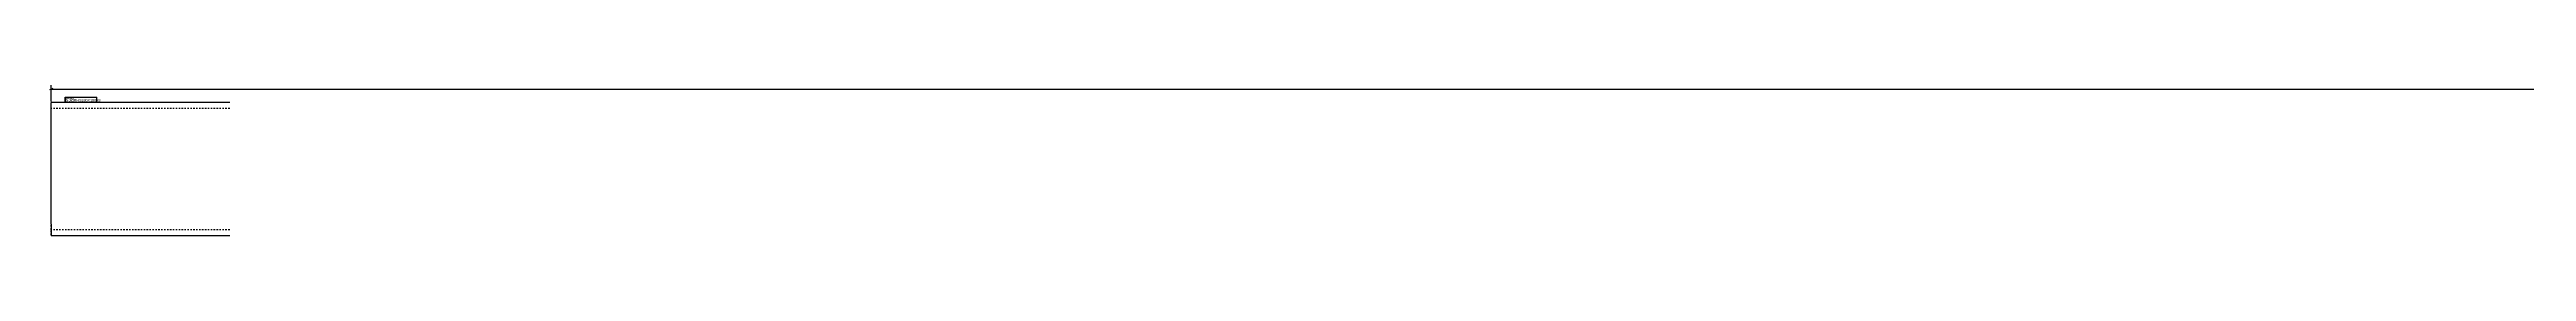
# Model space of a CAD drawing. Header units: millimetres. Extents: x 4 to 6668, y 3 to 257.
# Drawn here: x 4 to 3336, y 49 to 253 of the extents above; entities that cross this region are included whole.
import ezdxf

# ---------------------------------------------------------------- set-up
doc = ezdxf.new("R2010")
doc.units = ezdxf.units.MM
doc.linetypes.add('DXK_LINE_DOT2', pattern=[3.9198, 1.9599, -1.9599])
for name, color, linetype in [('MÅLSÆTNING', 7, 'Continuous'), ('STÅL', 7, 'Continuous'), ('TEKST', 7, 'Continuous')]:
    doc.layers.add(name, color=color, linetype=linetype)
doc.styles.add('Arial Narrow', font='ARIALN.TTF', dxfattribs={"height": 0.2})

msp = doc.modelspace()

# ---------------------------------------------------------------- linework, layer by layer
at = {"layer": 'MÅLSÆTNING', "color": 7, "linetype": 'Continuous'}
for p, q in [((9, 248.3), (4.5, 246.5)), ((6.8, 230.9), (6.8, 252.7)), ((6.8, 247.4), (6665.3, 247.4))]:
    msp.add_line(p, q, dxfattribs=at)
at = {"layer": 'STÅL', "color": 2, "linetype": 'Continuous'}
for p, q in [((246.8, 229.4), (6.8, 229.4)), ((6.8, 65.4), (6.8, 229.4)), ((6.8, 65.4), (6.8, 49.4)), ((246.8, 49.4), (6.8, 49.4))]:
    msp.add_line(p, q, dxfattribs=at)
at = {"layer": 'STÅL', "color": 7, "linetype": 'DXK_LINE_DOT2'}
for p, q in [((246.8, 221.4), (6.8, 221.4)), ((6.8, 58), (6.8, 65.4)), ((6.8, 57.4), (6.8, 58)), ((246.8, 57.4), (6.8, 57.4)), ((6.8, 50.6), (6.8, 57.4))]:
    msp.add_line(p, q, dxfattribs=at)

# ---------------------------------------------------------------- next in the draw order: wipeouts: each hides what was drawn before it
at = {"color": 0}
msp.add_wipeout([(35.5, 230.5), (35.5, 235.7), (26.3, 235.7), (26.3, 230.5)], dxfattribs=at).dxf.layer = 'TEKST'

# ---------------------------------------------------------------- next in the draw order: wipeouts: each hides what was drawn before it
msp.add_wipeout([(35.5, 230.5), (35.5, 235.7), (26.3, 235.7), (26.3, 230.5)], dxfattribs=at).dxf.layer = 'TEKST'

# ---------------------------------------------------------------- next in the draw order: wipeouts: each hides what was drawn before it
msp.add_wipeout([(67.2, 230.5), (67.2, 234.2), (37.1, 234.2), (37.1, 230.5)], dxfattribs=at).dxf.layer = 'TEKST'

# ---------------------------------------------------------------- next in the draw order: wipeouts: each hides what was drawn before it
msp.add_wipeout([(67.2, 230.5), (67.2, 234.2), (37.1, 234.2), (37.1, 230.5)], dxfattribs=at).dxf.layer = 'TEKST'

# ---------------------------------------------------------------- next in the draw order: linework, layer by layer
at = {"layer": 'TEKST', "color": 7, "linetype": 'Continuous'}
for p, q in [((25.4, 236.6), (68.1, 236.6)), ((25.4, 229.6), (25.4, 236.6)), ((68.1, 229.6), (68.1, 236.6)), ((25.4, 229.6), (68.1, 229.6))]:
    msp.add_line(p, q, dxfattribs=at)

# ---------------------------------------------------------------- next in the draw order: texts
at = {"layer": 'TEKST', "color": 3, "style": 'Arial Narrow'}
for s, height, p in [('s38', 5.01, (26.3, 230.5)), ('RHS180X180X8', 3.579, (37.1, 230.5))]:
    msp.add_text(s, height=height, dxfattribs=at).set_placement(p)

doc.saveas('drawing.dxf')
